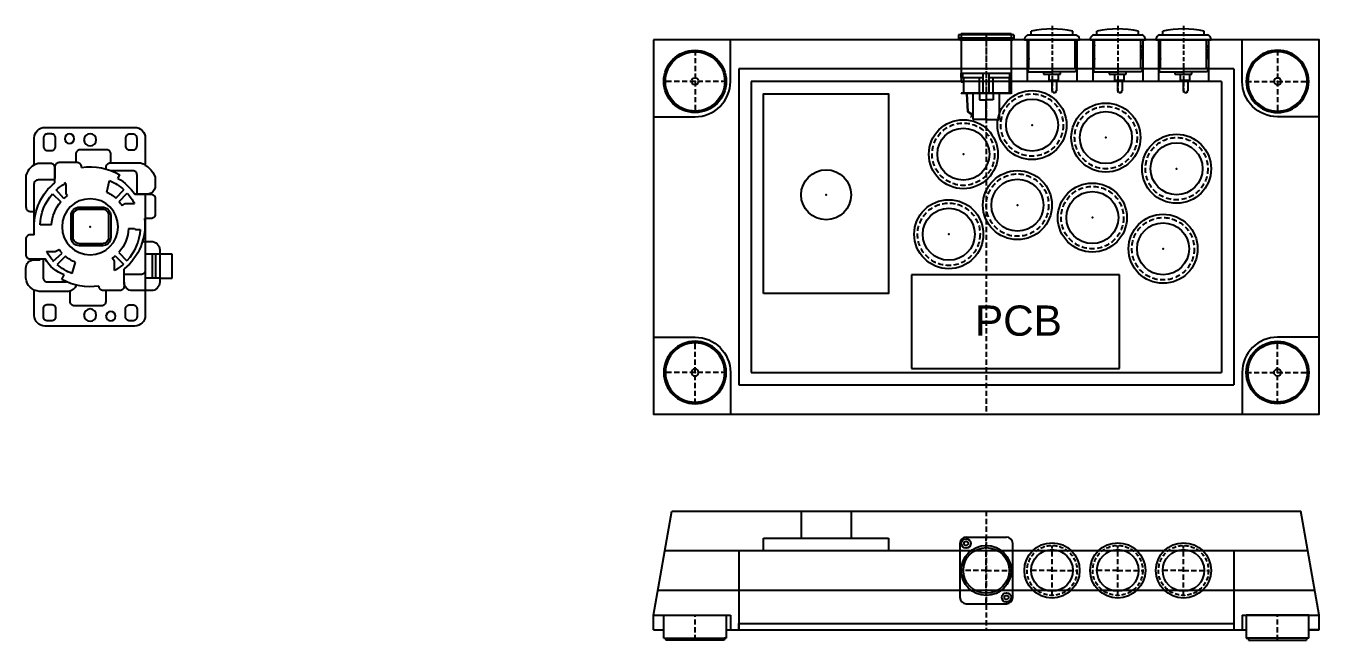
# Model space of a CAD drawing. Header units: inches. Extents: x -376 to 2041, y -1202 to 257.
# Drawn here: x 282 to 904, y -366 to -71 of the extents above; entities that cross this region are included whole.
import ezdxf

# ---------------------------------------------------------------- set-up
doc = ezdxf.new("R2010")
doc.units = ezdxf.units.IN
doc.header["$LTSCALE"] = 5
doc.header["$MEASUREMENT"] = 0
doc.linetypes.add('DASH2', pattern=[0.75, 0.5, -0.25])
doc.linetypes.add('DASHED', pattern=[0.375, 0.25, -0.125])
doc.layers.add('Datum', color=4, linetype='DASH2', transparency=0.5)
doc.layers.add('Elements', color=1, linetype='Continuous')
doc.styles.get("Standard").update_dxf_attribs({"font": 'arial.ttf'})

# ---------------------------------------------------------------- blocks, each defined once
blk = doc.blocks.new('joystickbottom')
at = {"layer": 'Elements'}
for p, q in [((24.73, 16.4), (24.73, 22.28)), ((24.73, 22.28), (36.3, 22.28)), ((36.3, 22.28), (36.3, 9.5)), ((24.73, 16.4), (24.73, 9.5)), ((36.3, 14.33), (24.73, 14.33)), ((24.73, 12.95), (36.3, 12.95)), ((48.07, 4.87), (48.07, 7.07)), ((37.09, -3.12), (33.06, 0.71)), ((48.58, 4.35), (48.07, 4.87)), ((48.58, 1.54), (48.58, 4.35)), ((60.5, -0.03), (60.5, 4.34)), ((61.49, -3.02), (65.46, 0.86)), ((28.45, -5.17), (32.97, -5.17)), ((35.4, -4.85), (31.47, -0.92)), ((32.97, -5.17), (34.28, -6.28)), ((59.54, -1.53), (60.5, -0.03)), ((63.01, -4.53), (66.98, -0.65)), ((72.49, -3.53), (74.17, -2.56)), ((65.86, -8.83), (71.4, -7.53)), ((32.42, -24.03), (27, -25.5)), ((24.13, -30.4), (26.39, -29.23)), ((35.23, -28.62), (31.36, -32.62)), ((32.69, -34.68), (36.73, -30.21)), ((65.11, -34.83), (61.31, -30.8)), ((62.82, -29.34), (66.93, -33.07)), ((64.17, -27.71), (64.92, -28.3)), ((64.92, -28.3), (69.63, -28.3)), ((69.63, -28.3), (70.48, -29.01)), ((37.49, -33.5), (38.44, -31.64)), ((37.49, -37.62), (37.49, -33.5)), ((50.26, -35.2), (50.26, -40.75))]:
    blk.add_line(p, q, dxfattribs=at)
for points in [[(42.37, 8.22), (42.37, 12.4, 0.414214), (38.37, 16.4), (22.82, 16.4, 0.414214), (18.82, 12.4), (18.82, 3.37, 0.414214), (22.82, -0.63), (29.21, -0.63)], [(64.94, 4.55, 0.038741), (64.96, 4.86), (64.96, 12.21, 0.414214), (62.96, 14.21), (55.24, 14.21, 0.414214), (53.24, 12.21), (53.24, 9.08)], [(76.93, -9.17), (77.92, -9.17, 0.414214), (79.92, -7.17), (79.92, 7.24, 0.230405), (73, 14.19), (68.08, 14.19, 0.321801), (64.96, 11.08), (64.96, 4.54)], [(53.24, 9.5), (6.9, 9.5, 0.414214), (1.9, 4.5), (1.9, -38.5, 0.414214), (6.9, -43.5), (19.11, -43.5)], [(64.96, 9.5), (28.52, 9.5, 0.414214), (26.52, 7.5), (26.52, -0.63)], [(78.91, -43.5), (91.86, -43.5, 0.414214), (96.86, -38.5), (96.86, 4.5, 0.414214), (91.86, 9.5), (78.85, 9.5)], [(64.96, 5.6), (74.12, 5.6, -0.414214), (76.12, 3.6), (76.12, -6.69)], [(22.82, -0.63), (20.92, -0.63, 0.414214), (18.92, -2.63), (18.92, -10.59, 0.414214), (20.92, -12.59), (21.03, -12.59)], [(18.92, -9.38), (13.59, -9.38, 0.414214), (11.59, -11.38), (11.59, -24.36, 0.414214), (13.59, -26.36), (18.6, -26.36)], [(79.92, -6.9), (84.11, -6.9, -0.414214), (86.11, -8.9), (86.11, -21.62, -0.414214), (84.11, -23.62), (80, -23.62)], [(21.49, -23.46, 0.34255), (18.48, -27.33), (18.48, -41.11, 0.360932), (24.72, -47.52), (29.57, -47.52, 0.414214), (33.57, -43.52), (33.57, -40.72)], [(77.68, -20.96), (78, -20.96, -0.414214), (80, -22.96), (80, -31.68, -0.414214), (78, -33.68), (72.39, -33.68)], [(34, -39.31), (25.05, -39.31, -0.414214), (23.05, -37.31), (23.05, -28.17)], [(45.48, -43.5), (69.87, -43.5, 0.414214), (71.87, -41.5), (71.87, -33.68)], [(70.39, -33.68), (77.63, -33.68, -0.414214), (79.63, -35.68), (79.63, -41.62, -0.277133), (73.86, -47.48), (58.72, -47.48, -0.414214), (56.72, -45.48), (56.72, -43.5)], [(45.48, -43.5), (45.48, -45.52, -0.414214), (43.48, -47.52), (36, -47.52, -0.414214), (34, -45.52), (34, -38.23)]]:
    blk.add_lwpolyline(points, format="xyb", dxfattribs=at)
for points in [[(4.42, 3.57), (4.42, 2.08, 0.414214), (6.42, 0.08), (10.02, 0.08, 0.414214), (12.02, 2.08), (12.02, 3.57, 0.414214), (10.02, 5.57), (6.42, 5.57, 0.414214)], [(93.63, 3.57), (93.63, 2.08, -0.414214), (91.63, 0.08), (88.04, 0.08, -0.414214), (86.04, 2.08), (86.04, 3.57, -0.414214), (88.04, 5.57), (91.63, 5.57, -0.414214)], [(40.25, -10.99), (40.25, -21.93, 0.414214), (44.25, -25.93), (54.76, -25.93, 0.414214), (58.76, -21.93), (58.76, -10.99, 0.414214), (54.76, -6.99), (44.25, -6.99, 0.414214)], [(41.25, -10.99), (41.25, -21.93, 0.414214), (44.25, -24.93), (54.76, -24.93, 0.414214), (57.76, -21.93), (57.76, -10.99, 0.414214), (54.76, -7.99), (44.25, -7.99, 0.414214)], [(4.33, -35.31), (4.33, -37.17, 0.414214), (6.33, -39.17), (10.25, -39.17, 0.414214), (12.25, -37.17), (12.25, -35.31, 0.414214), (10.25, -33.31), (6.33, -33.31, 0.414214)], [(93.72, -35.31), (93.72, -37.17, -0.414214), (91.72, -39.17), (87.8, -39.17, -0.414214), (85.8, -37.17), (85.8, -35.31, -0.414214), (87.8, -33.31), (91.72, -33.31, -0.414214)]]:
    blk.add_lwpolyline(points, format="xyb", close=True, dxfattribs=at)
blk.add_lwpolyline([(33.57, -43.5), (34, -43.5)], dxfattribs=at)
blk.add_lwpolyline([(33.57, -43.5), (34, -43.5)], dxfattribs=at)
for centre, radius in [((6.6, -6.99), 2.27), ((49.34, -16.83), 13.39), ((7.15, -16.84), 2.93), ((90.91, -16.84), 2.93), ((91.45, -26.69), 2.27)]:
    blk.add_circle(centre, radius, dxfattribs=at)
for centre, radius, start, end in [((49.84, -17.11), 26.4, 82.60612, 141.38114), ((49.34, -16.83), 23.93, 93.05492, 132.86525), ((49.34, -16.83), 18.39, 92.3684, 131.77397), ((49.34, -16.83), 23.93, 47.68257, 62.22782), ((49.84, -17.11), 26.4, 30.94612, 55.12164), ((49.34, -16.83), 23.93, 138.32618, 150.83817), ((49.34, -16.83), 18.39, 139.33013, 144.98619), ((49.34, -16.83), 18.39, 48.65845, 56.33425), ((49.34, -16.83), 18.39, 25.80919, 41.98462), ((49.34, -16.83), 23.93, 22.86683, 42.53791), ((49.34, -16.83), 28.63, 351.7045, 29.89005), ((49.34, -16.83), 28.63, 171.49028, 208.27969), ((49.34, -16.83), 18.39, 203.02925, 219.85235), ((42.03, -23.72), 16.58, 199.41798, 241.0393), ((49.34, -16.83), 23.93, 201.21274, 221.29128), ((49.34, -16.83), 18.39, 226.6875, 233.63061), ((49.34, -16.83), 18.39, 272.85168, 310.58331), ((49.34, -16.83), 18.39, 317.12205, 323.74531), ((49.34, -16.83), 23.93, 317.27818, 330.24404), ((49.34, -16.83), 23.93, 226.95957, 240.3206), ((49.84, -17.11), 26.4, 268.98844, 321.10086), ((49.34, -16.83), 23.93, 272.191, 311.21814)]:
    blk.add_arc(centre, radius, start, end, dxfattribs=at)
blk.add_point((49.34, -16.83), dxfattribs=at)
blk = doc.blocks.new('joystick bottom')
at = {"layer": 'Elements', "linetype": 'DASHED', "ltscale": 15, "xscale": 1.006397965095784, "yscale": 1.006397965095784, "zscale": 1.006397965095784}
blk.add_blockref('joystickbottom', (-49.66, 16.94), dxfattribs=at)
blk = doc.blocks.new('button-profile')
at = {"color": 1}
for p, q in [((-16.6, 0), (-16.6, 0.69)), ((-16.6, 0), (16.6, 0)), ((-13.88, -17.15), (-13.88, 0)), ((-12.5, 3), (-12.5, 5.26)), ((12.5, 3), (12.5, 5.26)), ((16.6, 0), (16.6, 0.69)), ((-14.45, -4.16), (-15, -4.16)), ((-15, -4.16), (-15, -4.94)), ((-15, -4.94), (-13.88, -11.62)), ((-14.04, -3.69), (-14.45, -3.69)), ((-14.45, -3.69), (-14.45, -4.16)), ((-13.88, -3.14), (-14.04, -3.14)), ((-14.04, -3.14), (-14.04, -3.69)), ((13.88, -17.15), (13.88, 0)), ((13.88, -3.14), (14.04, -3.14)), ((15, -4.94), (13.88, -11.62)), ((14.04, -3.14), (14.04, -3.69)), ((14.04, -3.69), (14.45, -3.69)), ((14.45, -3.69), (14.45, -4.16)), ((14.45, -4.16), (15, -4.16)), ((15, -4.16), (15, -4.94)), ((-14.77, -17.15), (-14.77, -18.17)), ((-14.77, -17.15), (-13.88, -17.15)), ((-14.77, -18.17), (-14.17, -19.2)), ((-14.17, -19.2), (0, -19.2)), ((-5.15, -19.2), (-5.15, -20.63)), ((-5.15, -20.63), (5.01, -20.63)), ((-2.01, -20.63), (-2.01, -24.27)), ((14.17, -19.2), (0, -19.2)), ((3.84, -24.27), (3.84, -20.63)), ((5.01, -20.63), (5.01, -19.2)), ((14.77, -17.15), (13.88, -17.15)), ((14.77, -18.17), (14.17, -19.2)), ((14.77, -17.15), (14.77, -18.17)), ((-2.01, -24.27), (3.84, -24.27)), ((0, -24.27), (2.61, -24.27)), ((0.62, -31.7), (0, -30.73)), ((2, -31.7), (2.61, -30.73)), ((2.61, -24.27), (2.61, -30.73)), ((0.62, -31.7), (2, -31.7))]:
    blk.add_line(p, q, dxfattribs=at)
for centre, radius, start, end in [((-13.3, -0.21), 3.41, 110.13272, 164.8693), ((0, -55.93), 62.46, 78.45463, 101.54537), ((13.3, -0.21), 3.41, 15.1307, 69.86728)]:
    blk.add_arc(centre, radius, start, end, dxfattribs=at)
at = {"layer": 'Datum'}
blk.add_line((0, 8.41), (0, -32.8), dxfattribs=at)
at = {"layer": 'Elements'}
blk.add_line((-14.48, 3), (14.48, 3), dxfattribs=at)
at = {"layer": 'Elements', "color": 1}
blk.add_line((0, -30.73), (0, -24.27), dxfattribs=at)
blk = doc.blocks.new('button-top')
at = {"layer": 'Datum'}
blk.add_circle((0, 0), 15, dxfattribs=at)
at = {"layer": 'Elements'}
for radius in [16.6, 12.5]:
    blk.add_circle((0, 0), radius, dxfattribs=at)
blk.add_point((0, 0), dxfattribs=at)
blk = doc.blocks.new('astro-city-1-buttons')
at = {"color": 1}
for p in [(-246.24, 23.28), (-210.74, 17.28), (-279.24, 9.28), (-176.74, 2.28), (-253.24, -15.22), (-217.24, -21.22), (-286.24, -29.22), (-183.24, -36.22)]:
    blk.add_blockref('button-top', p, dxfattribs=at)
blk = doc.blocks.new('joystick plate pocket')
at = {"color": 1}
blk.add_lwpolyline([(554.98, -1.2), (554.98, 94.8), (614.98, 94.8), (614.98, -1.2)], close=True, dxfattribs=at)
blk.add_circle((584.98, 46.3), 12, dxfattribs=at)
blk.add_point((584.98, 46.3), dxfattribs=at)
blk = doc.blocks.new('ultimate-fighting-board')
at = {"color": 1}
for p, q in [((952.54, -298.55), (952.54, -343.55)), ((1052.54, -298.55), (952.54, -298.55)), ((1052.54, -343.55), (1052.54, -298.55)), ((952.54, -343.55), (1052.54, -343.55))]:
    blk.add_line(p, q, dxfattribs=at)
blk.add_text('PCB', height=14.538).set_placement((983, -327.83))
blk = doc.blocks.new('usb-pass-through-profile')
at = {"color": 1}
for p, q in [((-22.64, 94.11), (-22.64, 68.11)), ((-19.64, 97.11), (-0.24, 97.11)), ((2.76, 68.11), (2.76, 94.11)), ((-19.64, 65.11), (-0.24, 65.11))]:
    blk.add_line(p, q, dxfattribs=at)
for centre, radius in [((-19.64, 94.11), 2.25), ((-19.64, 94.11), 1.01), ((-9.94, 81.11), 12), ((-9.94, 81.11), 11), ((-0.24, 68.11), 2.25), ((-0.24, 68.11), 1.01)]:
    blk.add_circle(centre, radius, dxfattribs=at)
for centre, start, end in [((-19.64, 94.11), 90, 180), ((-0.24, 94.11), 0, 90), ((-19.64, 68.11), 180, 270), ((-0.24, 68.11), 270, 0)]:
    blk.add_arc(centre, 3, start, end, dxfattribs=at)
at = {"layer": 'Datum'}
for p, q in [((-9.94, 65.11), (-9.94, 97.11)), ((-9.94, 81.11), (-22.64, 81.11)), ((-9.94, 81.11), (2.76, 81.11))]:
    blk.add_line(p, q, dxfattribs=at)
blk = doc.blocks.new('usb-pass-through-plan')
at = {"color": 1}
for p, q in [((-22.64, 51.77), (2.76, 51.77)), ((-22.64, 51.77), (-22.64, 50.77)), ((-22.64, 50.77), (2.76, 50.77)), ((-21.94, 53.77), (2.06, 53.77)), ((-21.94, 53.77), (-21.94, 51.77)), ((-21.94, 53.77), (-21.94, 51.77)), ((-21.94, 50.77), (-21.94, 34.72)), ((2.06, 53.77), (2.06, 51.77)), ((2.06, 50.77), (2.06, 34.72)), ((2.76, 51.77), (2.76, 50.77)), ((-21.94, 34.72), (2.06, 34.72)), ((-21.94, 32.72), (-21.94, 34.72)), ((-21.94, 32.72), (-11.36, 32.72)), ((-21.94, 32.72), (-21.94, 30.63)), ((-21.22, 32.72), (-21.22, 34.72)), ((-20.94, 32.72), (-20.94, 25.17)), ((-13.27, 25.17), (-13.27, 32.72)), ((-11.36, 32.72), (-11.36, 34.72)), ((-11.36, 25.17), (-11.36, 32.72)), ((-10.3, 34.72), (-9.4, 34.72)), ((-8.53, 32.72), (-8.53, 34.72)), ((-8.53, 25.17), (-8.53, 32.72)), ((-8.53, 32.72), (2.06, 32.72)), ((-6.61, 25.16), (-6.61, 32.72)), ((1.06, 32.72), (1.06, 25.17)), ((1.33, 32.72), (1.33, 34.72)), ((2.06, 32.72), (2.06, 34.72)), ((2.06, 30.63), (2.06, 32.72)), ((-21.94, 30.63), (-20.94, 30.63)), ((2.06, 25.17), (-21.94, 25.17)), ((-21.94, 25.17), (-21.94, 24.92)), ((2.06, 24.92), (-21.94, 24.92)), ((-20.94, 25.17), (1.06, 25.17)), ((-20.94, 25.17), (1.06, 25.17)), ((-20.94, 25.17), (1.06, 25.17)), ((-19.46, 24.92), (-19.04, 16.18)), ((-19.21, 24.92), (-18.79, 16.31)), ((-16.29, 12.5), (-16.29, 24.92)), ((-9.94, 24.92), (-13.27, 24.92)), ((-13.27, 24.92), (-13.27, 21.93)), ((-6.61, 24.92), (-6.61, 21.93)), ((-3.59, 12.5), (-3.59, 24.92)), ((1.07, 30.63), (2.06, 30.63)), ((2.06, 24.92), (2.06, 25.17)), ((-13.27, 21.93), (-9.94, 21.93)), ((-6.61, 21.93), (-9.94, 21.93)), ((-9.94, 12.5), (-9.94, 21.93)), ((-19.04, 16.18), (-16.68, 14.61)), ((-18.79, 16.31), (-16.29, 14.64)), ((-16.68, 14.61), (-17.52, 13.77)), ((-17.52, 13.77), (-17.34, 13.6)), ((-16.29, 14.64), (-17.34, 13.6)), ((-9.94, 12.5), (-16.29, 12.5)), ((-9.94, 12.5), (-3.59, 12.5))]:
    blk.add_line(p, q, dxfattribs=at)
at = {"layer": 'Datum'}
blk.add_line((-9.94, 53.77), (-9.94, 12.5), dxfattribs=at)
blk = doc.blocks.new('rubber-foot-plan')
at = {"color": 1}
for radius in [15, 14.25, 1.69]:
    blk.add_circle((0, 0), radius, dxfattribs=at)
blk.add_point((0, 0), dxfattribs=at)
at = {"layer": 'Datum'}
for p, q in [((0, 15), (0, -15)), ((15, 0), (-15, 0))]:
    blk.add_line(p, q, dxfattribs=at)
blk = doc.blocks.new('rubber-foot-profile')
at = {"color": 1}
for p, q in [((-15, -11), (-15, 0)), ((-15, 0), (15, 0)), ((15, 0), (15, -11)), ((-15, -11), (-14, -11)), ((-15, -11), (15, -11)), ((-14, -11), (-14, -12)), ((14, -12), (-14, -12)), ((15, -11), (14, -11)), ((14, -11), (14, -12))]:
    blk.add_line(p, q, dxfattribs=at)
at = {"layer": 'Datum'}
blk.add_line((0, -12), (0, 0), dxfattribs=at)
blk = doc.blocks.new('24-mm arcade button top')
at = {"layer": 'Datum'}
for p, q in [((-129.53, 82.04), (-129.53, 106.04)), ((-129.53, 94.04), (-139.53, 94.04)), ((-129.53, 94.04), (-117.53, 94.04))]:
    blk.add_line(p, q, dxfattribs=at)
at = {"color": 1, "xscale": 0.8, "yscale": 0.8, "zscale": 0.8}
blk.add_blockref('button-top', (-129.53, 94.04), dxfattribs=at)

msp = doc.modelspace()

# ---------------------------------------------------------------- linework, layer by layer
at = {"color": 1}
for p, q in [((584.06373, -77.63438), (584.06373, -257.63438)), ((757.34373, -75.23438), (730.78373, -75.23438)), ((730.78373, -75.23438), (730.78373, -77.63438)), ((756.06373, -77.63438), (756.06373, -103.63438)), ((757.34373, -75.23438), (757.34373, -77.63438)), ((763.66373, -77.63438), (763.66373, -97.63438)), ((787.66373, -77.63438), (787.66373, -97.63438)), ((795.26275, -77.63438), (795.26275, -97.63438)), ((819.26275, -77.63438), (819.26275, -97.63438)), ((826.86275, -77.63438), (826.86275, -97.63438)), ((850.86275, -77.63438), (850.86275, -97.63438)), ((625.06373, -91.63438), (625.06373, -243.63438)), ((863.06373, -91.63438), (863.06373, -243.63438)), ((631.06373, -97.63438), (631.06373, -237.63438)), ((857.06373, -97.63438), (857.06373, -237.63438)), ((857.06373, -97.63438), (857.06373, -237.63438)), ((584.06373, -354.36381), (592.89771, -304.26381)), ((592.89771, -304.26381), (895.22975, -304.26381)), ((655.04275, -304.26381), (655.04275, -317.31381)), ((679.04275, -304.26381), (679.04275, -317.31381)), ((904.06373, -354.36381), (895.22975, -304.26381)), ((637.04275, -323.31381), (637.04275, -317.31381)), ((637.04275, -317.31381), (697.04275, -317.31381)), ((697.04275, -317.31381), (697.04275, -323.31381)), ((589.53868, -323.31381), (898.58878, -323.31381)), ((625.06373, -323.31381), (625.06373, -361.41381)), ((863.06373, -323.31381), (863.06373, -361.41381)), ((586.17965, -342.36381), (901.94781, -342.36381)), ((584.06373, -354.36381), (621.06373, -354.36381)), ((584.06373, -361.41381), (584.06373, -354.36381)), ((621.06373, -354.36381), (621.06373, -361.41381)), ((625.06373, -361.41381), (625.06373, -358.41381)), ((625.06373, -358.41381), (863.06373, -358.41381)), ((867.06373, -354.36381), (867.06373, -361.41381)), ((867.06373, -354.36381), (904.06373, -354.36381)), ((904.06373, -361.41381), (904.06373, -354.36381)), ((904.06373, -361.41381), (904.06373, -354.36381)), ((584.06373, -361.41381), (589.06373, -361.41381)), ((619.06373, -361.41381), (869.06373, -361.41381)), ((625.06373, -361.41381), (625.06373, -361.41381)), ((625.06373, -361.41381), (625.06373, -361.41381)), ((904.06373, -361.41381), (899.06373, -361.41381)), ((899.06373, -361.41381), (904.06373, -361.41381))]:
    msp.add_line(p, q, dxfattribs=at)
msp.add_lwpolyline([(584.06373, -77.63438), (584.06373, -257.63438), (904.06373, -257.63438), (904.06373, -77.63438)], close=True, dxfattribs=at)
for points in [[(584.06373, -114.63438), (604.06373, -114.63438, 0.414213562), (621.06373, -97.63438, 0), (621.06373, -77.63438)], [(904.06373, -114.63438), (884.06373, -114.63438, -0.414213562), (867.06373, -97.63438, 0), (867.06373, -77.63438)], [(584.06373, -220.63438), (604.06373, -220.63438, -0.414213562), (621.06373, -237.63438, 0), (621.06373, -257.63438)], [(904.06373, -220.63438), (884.06373, -220.63438, 0.414213562), (867.06373, -237.63438, 0), (867.06373, -257.63438)]]:
    msp.add_lwpolyline(points, format="xyb", dxfattribs=at)
for points in [[(863.06373, -91.63438), (625.06373, -91.63438)], [(857.06373, -97.63438), (631.06373, -97.63438)], [(631.06373, -237.63438), (857.06373, -237.63438)], [(625.06373, -243.63438), (863.06373, -243.63438)]]:
    msp.add_lwpolyline(points, dxfattribs=at)
at = {"layer": 'Datum'}
for p, q in [((744.06373, -77.63438), (744.06373, -257.63438)), ((744.06373, -304.26381), (744.06373, -361.41381))]:
    msp.add_line(p, q, dxfattribs=at)

# ---------------------------------------------------------------- block references
at = {"color": 1, "xscale": 0.8000000000000004, "yscale": 0.8000000000000004, "zscale": 0.8000000000000004}
for p in [(775.66373, -77.63438), (807.26275, -77.63438), (838.86275, -77.63438)]:
    msp.add_blockref('button-profile', p, dxfattribs=at)
at = {"color": 1}
for name, p in [('usb-pass-through-plan', (754.00523, -128.40502)), ('rubber-foot-plan', (604.06373, -97.63438)), ('joystick plate pocket', (82.06291, -198.43291)), ('astro-city-1-buttons', (1012.28545, -141.91751)), ('ultimate-fighting-board', (-244.35953, 107.88517)), ('usb-pass-through-profile', (754.00523, -413.94667)), ('24-mm arcade button top', (905.19321, -426.87482)), ('24-mm arcade button top', (936.79223, -426.87482)), ('24-mm arcade button top', (968.39223, -426.87482)), ('rubber-foot-profile', (604.06373, -354.36381))]:
    msp.add_blockref(name, p, dxfattribs=at)
at = {"color": 1, "xscale": -1}
for name, p in [('rubber-foot-plan', (884.06373, -97.63438)), ('rubber-foot-profile', (884.06373, -354.36381))]:
    msp.add_blockref(name, p, dxfattribs=at)
for name, p, rotation in [('joystick bottom', (313.28455, -167.54883), 270), ('rubber-foot-plan', (604.06373, -237.63438), 180)]:
    msp.add_blockref(name, p, dxfattribs=dict(at, rotation=rotation))
at = {"color": 1, "rotation": 180}
msp.add_blockref('rubber-foot-plan', (884.06373, -237.63438), dxfattribs=at)

doc.saveas('drawing.dxf')
